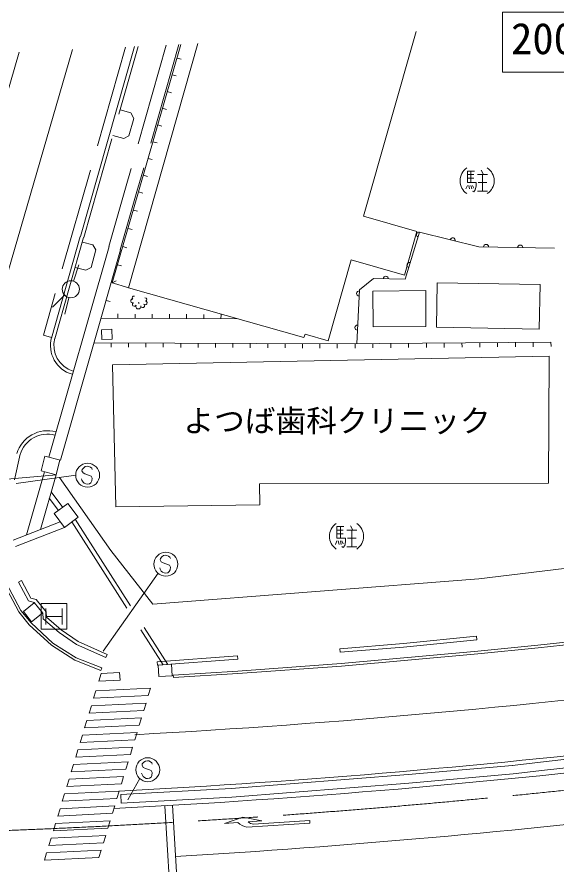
# Model space of a CAD drawing. Units: millimetres, scale not verified. Extents: x 40000 to 680000, y 20000 to 380000.
# Drawn here: x 113246 to 144828, y 268528 to 318112 of the extents above; entities that cross this region are included whole.
import ezdxf
from ezdxf.enums import TextEntityAlignment as Align

# ---------------------------------------------------------------- set-up
doc = ezdxf.new("R2010")
doc.units = ezdxf.units.MM
doc.header["$LTSCALE"] = 1000
doc.linetypes.add('CHAIN', pattern=[18.5, 12, -1.5, 3.5, -1.5])
doc.linetypes.add('DASHED', pattern=[7.5, 6, -1.5])
for name, color, linetype, lineweight in [('M-BGD', 7, 'Continuous', 13), ('M-BGD-HTXT', 7, 'Continuous', 13), ('M-BMK', 2, 'CHAIN', 13), ('M-BMK-OTRS', 7, 'Continuous', 13), ('M-STR-STRC', 7, 'Continuous', 13)]:
    doc.layers.add(name, color=color, linetype=linetype, lineweight=lineweight)
doc.styles.add('ＭＳ ゴシック', font='')
doc.styles.get('ＭＳ ゴシック').set_extended_font_data('MS Gothic')

msp = doc.modelspace()

# ---------------------------------------------------------------- linework, layer by layer
at = {"layer": 'M-BGD'}
for p, q in [((139633, 308418), (139633, 309088)), ((139633, 309088), (140051, 309088)), ((139845, 309088), (139845, 308418)), ((140432, 309134), (140557, 308924)), ((139633, 308880), (140012, 308880)), ((139633, 308669), (140009, 308669)), ((140139, 308418), (139633, 308418)), ((140139, 308201), (140139, 308418)), ((140224, 308880), (140811, 308880)), ((140224, 308880), (140806, 308880)), ((140266, 308418), (140764, 308418)), ((140513, 308880), (140513, 307914)), ((139635, 308249), (139551, 308042)), ((139719, 308250), (139762, 308042)), ((139844, 308249), (139886, 308043)), ((139928, 308249), (140012, 308081)), ((139931, 307917), (140009, 307873)), ((140009, 307873), (140097, 307993)), ((140097, 307993), (140139, 308201)), ((140222, 307914), (140804, 307914)), ((116952, 305263), (115272, 299318)), ((117145, 305208), (115464, 299263)), ((115119, 292346), (118641, 304677)), ((115798, 292175), (119314, 304484)), ((116562, 302654), (116877, 303604)), ((116041, 301821), (115323, 301124)), ((116286, 301680), (116055, 300707)), ((118835, 297756), (144428, 298265)), ((144386, 290816), (144428, 298265)), ((119044, 289443), (118835, 297756)), ((113440, 292511), (113101, 291013)), ((114670, 291535), (114889, 292404)), ((114889, 292404), (115798, 292175)), ((115757, 292185), (115538, 291316)), ((115538, 291316), (114670, 291535)), ((115748, 291158), (118738, 286881)), ((144386, 290816), (127454, 290784)), ((127470, 289560), (127454, 290784)), ((115435, 289039), (116230, 289632)), ((116230, 289632), (116829, 288829)), ((119044, 289443), (127470, 289560)), ((116034, 288235), (115435, 289039)), ((116829, 288829), (116034, 288235)), ((131986, 287609), (131986, 288279)), ((131986, 288279), (132404, 288279)), ((132198, 288279), (132198, 287609)), ((132785, 288325), (132910, 288115)), ((131986, 288071), (132365, 288071)), ((131986, 287861), (132362, 287861)), ((132492, 287609), (131986, 287609)), ((132492, 287392), (132492, 287609)), ((132577, 288071), (133164, 288071)), ((132577, 288071), (133159, 288071)), ((132619, 287609), (133118, 287609)), ((132866, 288071), (132866, 287105)), ((131988, 287440), (131904, 287233)), ((132072, 287441), (132115, 287233)), ((132197, 287440), (132239, 287234)), ((132281, 287440), (132365, 287272)), ((132284, 287108), (132362, 287064)), ((132362, 287064), (132450, 287184)), ((132450, 287184), (132492, 287392)), ((132575, 287105), (133157, 287105)), ((118738, 286881), (121211, 283740)), ((140299, 285217), (146139, 285925)), ((113519, 285127), (113343, 285033)), ((113519, 285127), (114067, 284100)), ((121211, 283740), (140299, 285217)), ((113343, 285033), (113929, 283934)), ((114263, 283822), (113625, 283309)), ((113929, 283934), (114254, 283832)), ((114067, 284100), (114370, 284006)), ((114254, 283832), (114765, 283217)), ((114370, 284006), (114962, 283293)), ((113625, 283309), (114109, 282707)), ((114109, 282707), (114756, 283228)), ((114765, 283217), (114780, 282887)), ((114949, 283490), (114949, 282553)), ((114962, 283293), (114976, 282983)), ((115887, 283490), (115887, 282553)), ((114780, 282887), (115717, 282085)), ((114949, 283021), (115887, 283021)), ((114976, 282983), (115840, 282243)), ((115840, 282243), (116835, 281553)), ((115717, 282085), (116737, 281378)), ((140160, 281859), (135884, 281431)), ((140180, 281660), (135900, 281232)), ((140180, 281660), (140160, 281859)), ((116737, 281378), (118445, 280611)), ((116835, 281553), (118527, 280793)), ((135884, 281431), (132163, 281135)), ((135900, 281232), (132179, 280936)), ((118445, 280611), (118527, 280793)), ((126176, 280724), (121467, 280368)), ((126191, 280524), (126176, 280724)), ((132179, 280936), (132163, 281135)), ((121482, 280169), (121467, 280368)), ((126191, 280524), (121482, 280169)), ((121521, 280171), (122303, 280222)), ((121565, 279499), (121521, 280171)), ((122303, 280222), (122347, 279550)), ((122347, 279550), (121565, 279499)), ((144093, 274512), (152023, 275399)), ((144148, 274015), (152064, 274900)), ((136167, 273764), (142271, 274306)), ((142259, 274305), (144093, 274512)), ((125802, 272949), (136167, 273764)), ((136211, 273266), (142315, 273808)), ((142315, 273808), (144148, 274015)), ((125835, 272451), (136211, 273266)), ((119333, 272598), (125802, 272949)), ((119333, 272598), (119360, 272098)), ((119360, 272098), (125835, 272451))]:
    msp.add_line(p, q, dxfattribs=at)
at = {"layer": 'M-BGD', "linetype": 'DASHED'}
for p, q in [((115248, 290311), (115926, 289406)), ((115144, 289949), (115686, 289226)), ((116667, 288707), (122087, 280208)), ((113025, 287495), (115786, 288568)), ((113170, 287122), (116034, 288235)), ((116466, 288557), (121803, 280190))]:
    msp.add_line(p, q, dxfattribs=at)
at = {"layer": 'M-BGD'}
msp.add_lwpolyline([(114668, 282271), (114668, 283771), (116168, 283771), (116168, 282271)], close=True, dxfattribs=at)
msp.add_circle((116403, 302172), 500, dxfattribs=at)
for centre, start, end in [((140104, 308522), 123.855, 236.145), ((140298, 308522), 303.855, 56.145), ((132457, 287714), 123.855, 236.145), ((132651, 287714), 303.855, 56.145)]:
    msp.add_arc(centre, 903, start, end, dxfattribs=at)
at = {"layer": 'M-BGD-HTXT'}
for p, q in [((136638, 317264), (133545, 306444)), ((120138, 316372), (116964, 305259)), ((119790, 302262), (123848, 316549)), ((122845, 316501), (120372, 307869)), ((122618, 315706), (122858, 315637)), ((122337, 314727), (122577, 314658)), ((122056, 313747), (122297, 313678)), ((121776, 312767), (122016, 312699)), ((121495, 311788), (121735, 311719)), ((121214, 310808), (121455, 310739)), ((120934, 309829), (121174, 309760)), ((120653, 308849), (120893, 308780)), ((118832, 302539), (120372, 307869)), ((120372, 307869), (120613, 307800)), ((120064, 306803), (120305, 306734)), ((136674, 305555), (133545, 306444)), ((119756, 305737), (119996, 305668)), ((135948, 303001), (136674, 305555)), ((136837, 305509), (135979, 302755)), ((136837, 305509), (140303, 304661)), ((119448, 304671), (119688, 304602)), ((144729, 304574), (140303, 304661)), ((119140, 303605), (119380, 303536)), ((131476, 299161), (132819, 303890)), ((135948, 303001), (132819, 303890)), ((118764, 302559), (119795, 302250)), ((118832, 302539), (119051, 302658)), ((133308, 302140), (134124, 302799)), ((134124, 302799), (135979, 302755)), ((137871, 302558), (137822, 299949)), ((143890, 302447), (137871, 302558)), ((130055, 299346), (119790, 302262)), ((133150, 298982), (133308, 302140)), ((134090, 302069), (137190, 302092)), ((134090, 302069), (134106, 299969)), ((137190, 302092), (137206, 299992)), ((143841, 299837), (143890, 302447)), ((118466, 301517), (118707, 301449)), ((118170, 300480), (126206, 300440)), ((119162, 300475), (119163, 300725)), ((120168, 300470), (120170, 300720)), ((121175, 300465), (121176, 300715)), ((122181, 300460), (122182, 300710)), ((123187, 300455), (123189, 300705)), ((124194, 300450), (124195, 300700)), ((125200, 300445), (125201, 300695)), ((134106, 299969), (137206, 299992)), ((118802, 299831), (118203, 299806)), ((118203, 299806), (118227, 299237)), ((118826, 299261), (118802, 299831)), ((130055, 299346), (130123, 299544)), ((130123, 299544), (131476, 299161)), ((137822, 299949), (143841, 299837)), ((117760, 299045), (132014, 298974)), ((118227, 299237), (118826, 299261)), ((118765, 299040), (118763, 298790)), ((119784, 299035), (119783, 298785)), ((120803, 299030), (120802, 298780)), ((121822, 299025), (121821, 298775)), ((122841, 299020), (122840, 298770)), ((123860, 299015), (123859, 298765)), ((124880, 299010), (124878, 298760)), ((125899, 299005), (125898, 298755)), ((126918, 298999), (126917, 298749)), ((127937, 298994), (127936, 298744)), ((128956, 298989), (128955, 298739)), ((144531, 299067), (132014, 298974)), ((134100, 298989), (134102, 298739)), ((135143, 298997), (135145, 298747)), ((136186, 299005), (136188, 298755)), ((137229, 299012), (137231, 298762)), ((138273, 299020), (138274, 298770)), ((139316, 299028), (139318, 298778)), ((140359, 299036), (140361, 298786)), ((141402, 299043), (141404, 298793)), ((142445, 299051), (142447, 298801)), ((143488, 299059), (143490, 298809)), ((144531, 299067), (144533, 298817)), ((129976, 298984), (129974, 298734)), ((130995, 298979), (130993, 298729)), ((132014, 298974), (132014, 298724)), ((133057, 298982), (133059, 298732))]:
    msp.add_line(p, q, dxfattribs=at)
at = {"layer": 'M-BGD-HTXT', "linetype": 'DASHED'}
for p, q in [((117157, 305205), (120349, 316382)), ((121997, 316460), (119603, 308090)), ((122725, 316495), (120276, 307897)), ((119920, 312492), (119288, 312667)), ((119920, 312492), (120094, 312177)), ((120094, 312177), (119808, 311157)), ((119502, 310992), (118860, 311169)), ((119502, 310992), (119808, 311157)), ((119603, 308090), (118629, 304680)), ((119302, 304488), (120276, 307897)), ((117693, 304770), (117080, 304937)), ((117862, 304473), (117592, 303452)), ((117693, 304770), (117862, 304473)), ((117283, 303285), (116657, 303455)), ((117283, 303285), (117592, 303452)), ((114797, 299492), (115278, 299355)), ((114856, 291488), (113801, 287796)), ((114620, 288115), (115536, 291317))]:
    msp.add_line(p, q, dxfattribs=at)
at = {"layer": 'M-BGD-HTXT'}
msp.add_circle((120386, 301377), 14.9, dxfattribs=at)
for centre, radius, start, end in [((136793, 305366), 150, 72.6886, 252.6886), ((138775, 305035), 150, 346.2479, 166.2479), ((140730, 304652), 150, 358.8763, 178.8763), ((142730, 304613), 150, 358.8763, 178.8763), ((136241, 303594), 150, 72.6886, 252.6886), ((134858, 302782), 150, 358.6573, 178.6573), ((133297, 301924), 150, 87.1385, 267.1384), ((120025, 301484), 111, 79.505, 296.3749), ((120090, 301676), 94.1, 61.3749, 241.3748), ((120764, 301372), 111, 226.3749, 83.2448), ((120759, 301575), 94.1, 281.3749, 101.3749), ((120123, 301286), 111, 116.3749, 333.2448), ((120355, 301168), 149, 152.9399, 9.8099), ((120611, 301212), 111, 189.505, 46.3749), ((133197, 299926), 150, 87.1385, 267.1384), ((116971, 298881), 1758, 164.3752, 253.6215), ((116971, 298881), 1558, 164.375, 253.6217), ((115017, 292050), 1840, 74.0789, 164.0855), ((115017, 292050), 1640, 74.0791, 164.0852)]:
    msp.add_arc(centre, radius, start, end, dxfattribs=at)
at = {"layer": 'M-BMK'}
msp.add_arc((93069, 770107), 500000, 269.86333, 283.92058, dxfattribs=at)
at = {"layer": 'M-BMK-OTRS', "color": 5}
msp.add_line((112209, 291011), (115562, 291316), dxfattribs=at)
at = {"layer": 'M-STR-STRC', "linetype": 'DASHED'}
msp.add_line((119611, 316346), (114797, 299492), dxfattribs=at)
at = {"layer": 'M-STR-STRC'}
for p, q in [((113378, 316049), (107896, 297265)), ((116496, 316198), (110871, 296846)), ((117068, 291627), (117057, 291547)), ((117158, 291724), (117068, 291627)), ((117250, 291789), (117158, 291724)), ((117366, 291812), (117250, 291789)), ((117447, 291801), (117366, 291812)), ((117548, 291750), (117447, 291801)), ((117625, 291698), (117548, 291750)), ((117649, 291620), (117625, 291698)), ((113209, 290807), (116688, 291286)), ((117058, 291005), (117031, 291082)), ((117057, 291547), (117117, 291420)), ((117117, 291420), (117222, 291368)), ((117222, 291368), (117595, 291236)), ((117595, 291236), (117651, 291116)), ((117651, 291116), (117630, 290956)), ((117117, 290881), (117058, 291005)), ((117189, 290829), (117117, 290881)), ((117292, 290777), (117189, 290829)), ((117376, 290765), (117292, 290777)), ((117493, 290785), (117376, 290765)), ((117581, 290852), (117493, 290785)), ((117630, 290956), (117581, 290852)), ((121950, 286604), (121834, 286581)), ((122031, 286593), (121950, 286604)), ((122132, 286542), (122031, 286593)), ((121652, 286419), (121641, 286339)), ((121641, 286339), (121701, 286212)), ((121742, 286516), (121652, 286419)), ((121701, 286212), (121807, 286160)), ((121834, 286581), (121742, 286516)), ((121807, 286160), (122179, 286028)), ((122209, 286490), (122132, 286542)), ((122233, 286412), (122209, 286490)), ((121643, 285797), (121615, 285874)), ((121702, 285673), (121643, 285797)), ((121774, 285621), (121702, 285673)), ((121876, 285569), (121774, 285621)), ((122165, 285644), (122078, 285577)), ((122215, 285748), (122165, 285644)), ((122179, 286028), (122235, 285908)), ((122235, 285908), (122215, 285748)), ((118307, 280991), (121513, 285551)), ((121960, 285557), (121876, 285569)), ((122078, 285577), (121960, 285557)), ((113350, 283282), (112489, 284910)), ((113476, 283366), (112621, 284981)), ((113963, 282538), (113350, 283282)), ((114072, 282641), (113476, 283366)), ((115357, 281464), (114072, 282641)), ((115265, 281345), (113963, 282538)), ((143761, 281338), (147230, 281706)), ((116646, 280455), (115265, 281345)), ((116714, 280590), (115357, 281464)), ((140236, 280980), (143761, 281338)), ((140251, 280831), (143777, 281189)), ((143777, 281189), (147245, 281556)), ((132242, 280270), (140236, 280980)), ((132254, 280121), (140251, 280831)), ((118168, 279865), (116646, 280455)), ((118222, 280005), (116714, 280590)), ((126182, 279823), (132242, 280270)), ((118187, 279686), (118043, 279226)), ((118222, 280005), (118168, 279865)), ((119257, 279750), (118187, 279686)), ((119257, 279750), (119284, 279301)), ((122403, 279592), (126182, 279823)), ((122413, 279442), (126193, 279673)), ((126193, 279673), (132254, 280121)), ((119284, 279301), (118043, 279226)), ((122413, 279442), (122403, 279592)), ((117866, 278659), (117736, 278229)), ((121073, 278816), (117866, 278659)), ((120942, 278385), (121073, 278816)), ((117736, 278229), (120942, 278385)), ((117605, 277798), (117474, 277368)), ((120810, 277955), (117605, 277798)), ((120679, 277525), (120810, 277955)), ((117474, 277368), (120679, 277525)), ((117343, 276937), (117212, 276506)), ((120548, 277094), (117343, 276937)), ((120416, 276664), (120548, 277094)), ((120285, 276233), (117081, 276076)), ((117212, 276506), (120416, 276664)), ((120154, 275803), (120285, 276233)), ((117081, 276076), (116951, 275645)), ((116951, 275645), (120154, 275803)), ((116820, 275215), (116689, 274784)), ((120023, 275372), (116820, 275215)), ((119891, 274942), (120023, 275372)), ((116689, 274784), (119891, 274942)), ((116558, 274354), (116427, 273923)), ((119760, 274512), (116558, 274354)), ((119629, 274081), (119760, 274512)), ((120589, 274391), (120578, 274312)), ((120578, 274312), (120638, 274184)), ((120679, 274488), (120589, 274391)), ((120771, 274553), (120679, 274488)), ((120887, 274577), (120771, 274553)), ((120968, 274565), (120887, 274577)), ((121069, 274514), (120968, 274565)), ((121146, 274462), (121069, 274514)), ((121170, 274384), (121146, 274462)), ((116427, 273923), (119629, 274081)), ((120580, 273769), (120552, 273846)), ((120639, 273645), (120580, 273769)), ((120638, 274184), (120744, 274132)), ((120744, 274132), (121116, 274001)), ((121152, 273721), (121102, 273616)), ((121116, 274001), (121172, 273880)), ((121172, 273880), (121152, 273721)), ((116297, 273492), (116166, 273062)), ((116166, 273062), (119366, 273220)), ((119497, 273651), (116297, 273492)), ((119366, 273220), (119497, 273651)), ((119751, 272291), (120441, 273530)), ((120711, 273593), (120639, 273645)), ((120813, 273541), (120711, 273593)), ((120897, 273529), (120813, 273541)), ((121015, 273549), (120897, 273529)), ((121102, 273616), (121015, 273549)), ((119235, 272790), (116035, 272631)), ((119103, 272359), (119235, 272790)), ((116035, 272631), (115904, 272201)), ((115904, 272201), (119103, 272359)), ((115773, 271770), (115642, 271340)), ((118972, 271929), (115773, 271770)), ((118841, 271499), (118972, 271929)), ((121917, 271941), (122475, 262458)), ((122366, 271968), (122924, 262484)), ((115642, 271340), (118841, 271499)), ((126476, 271279), (125397, 270910)), ((127593, 271049), (126476, 271279)), ((115512, 270909), (115381, 270478)), ((118710, 271068), (115512, 270909)), ((118578, 270638), (118710, 271068)), ((125397, 270910), (126195, 270961)), ((126713, 270693), (130406, 270926)), ((126794, 270999), (127593, 271049)), ((130396, 271076), (127103, 270868)), ((130406, 270926), (130396, 271076)), ((115381, 270478), (118578, 270638)), ((115250, 270048), (115119, 269617)), ((115119, 269617), (118316, 269777)), ((118447, 270207), (115250, 270048)), ((118316, 269777), (118447, 270207)), ((118184, 269347), (114988, 269187)), ((118053, 268916), (118184, 269347)), ((114988, 269187), (114858, 268756)), ((114858, 268756), (118053, 268916))]:
    msp.add_line(p, q, dxfattribs=at)
msp.add_lwpolyline([(141686, 314882), (150186, 314882), (150186, 318382), (141686, 318382)], close=True, dxfattribs=at)
for centre in [(117388, 291286), (121972, 286078), (120909, 274051)]:
    msp.add_circle(centre, 700, dxfattribs=at)
for centre, radius, start, end in [((93069, 770107), 494750, 273.13834, 281.38729), ((93069, 770107), 498000, 273.00914, 276.80362), ((93069, 770107), 499000, 272.96974, 276.80362), ((93069, 770107), 502000, 273.36588, 276.80362), ((126894, 271676), 1000, 225.7036, 259.6048), ((127132, 271367), 500, 227.4554, 266.6504)]:
    msp.add_arc(centre, radius, start, end, dxfattribs=at)

# ---------------------------------------------------------------- texts
at = {"layer": 'M-BGD', "style": 'ＭＳ ゴシック'}
msp.add_text('よつば歯科クリニック', height=1320, dxfattribs=at).set_placement((122993, 293418), align=Align.BOTTOM_LEFT)
at = {"layer": 'M-BGD-HTXT', "style": 'ＭＳ ゴシック'}
msp.add_text('一般県道\u3000安岡長府線', height=2566, rotation=74.07, dxfattribs=at).set_placement((113378, 316049), align=Align.BOTTOM_LEFT)
at = {"layer": 'M-STR-STRC', "style": 'ＭＳ ゴシック'}
msp.add_text('200m先', height=1833, dxfattribs=at).set_placement((145936, 315382), align=Align.BOTTOM_CENTER)

doc.saveas('drawing.dxf')
